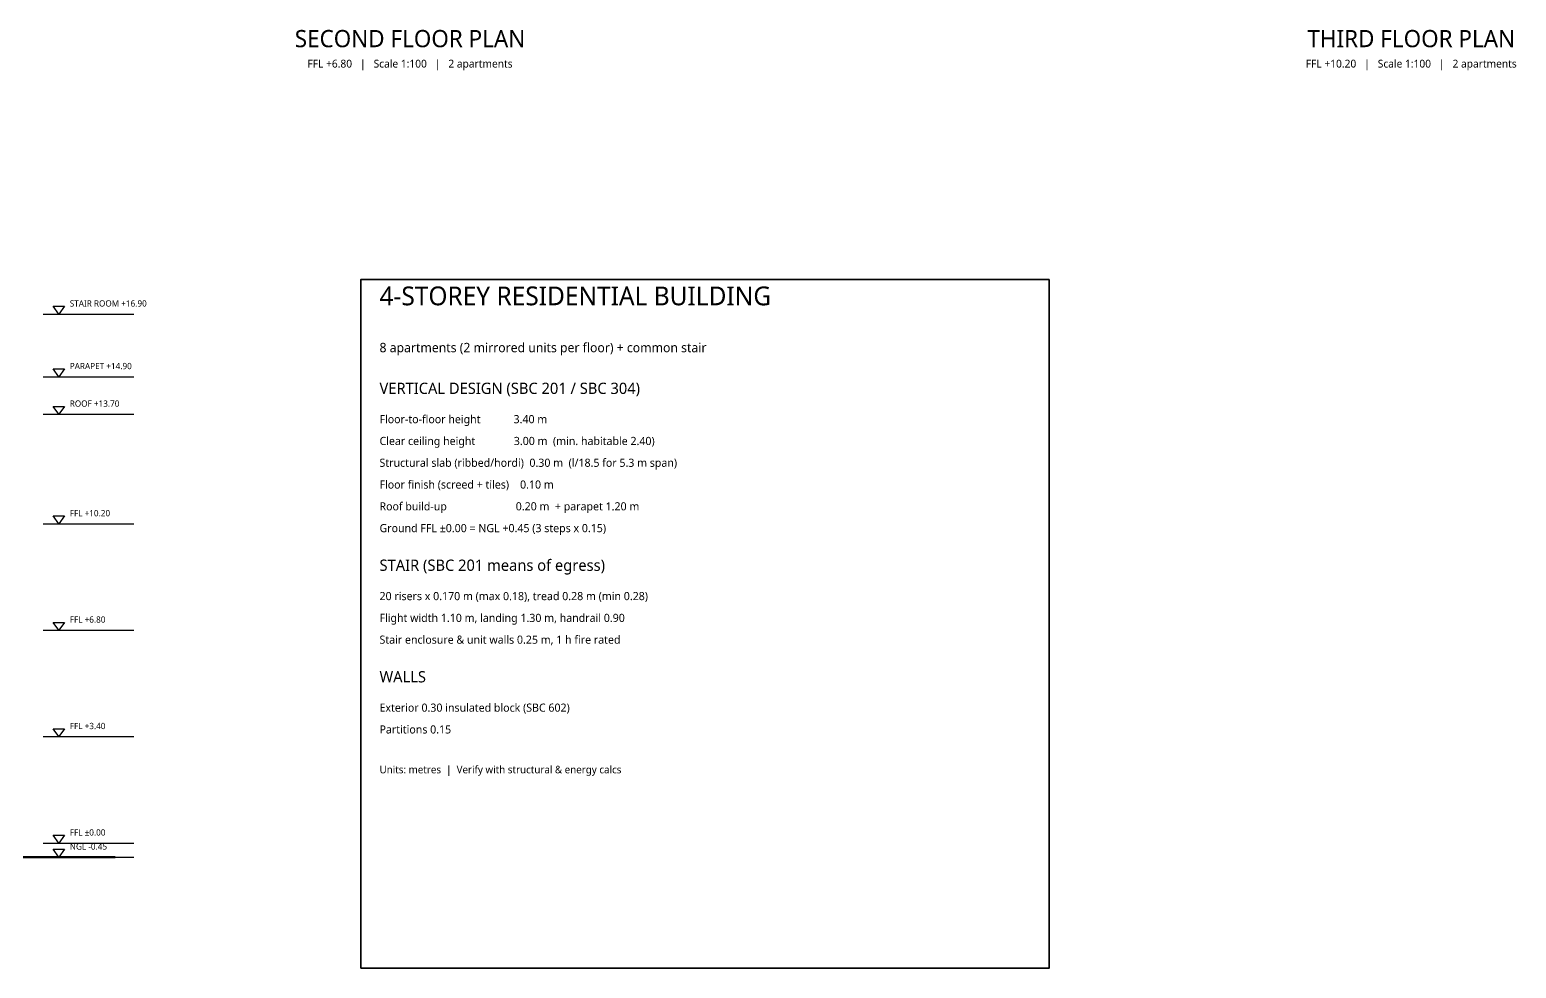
# Model space of a CAD drawing. Header units: metres. Extents: x -6 to 147, y -34 to 30.
# Drawn here: x 61.42 to 108.93, y -34 to -4.02 of the extents above; entities that cross this region are included whole.
import ezdxf
from ezdxf.enums import TextEntityAlignment as Align

# ---------------------------------------------------------------- set-up
doc = ezdxf.new("R2010")
doc.units = ezdxf.units.M
for name, color, linetype, lineweight, true_color in [('A-ANNO-LEVL', 5, 'Continuous', 18, 0x000000), ('A-ANNO-TEXT', 7, 'Continuous', 25, 0x000000), ('A-ANNO-TTLB', 7, 'Continuous', 35, 0x000000)]:
    doc.layers.add(name, color=color, linetype=linetype, lineweight=lineweight, true_color=true_color)
doc.layers.add('A-ANNO-SYMB', color=1, linetype='Continuous', lineweight=25)
doc.layers.add('A-ELEV-GRND', color=7, linetype='Continuous', lineweight=70)
doc.styles.add('OpenSans', font='OpenSans-Regular.ttf')

msp = doc.modelspace()

# ---------------------------------------------------------------- linework, layer by layer
at = {"layer": 'A-ANNO-SYMB'}
for p, q in [((61.85, -13.1), (64.75, -13.1)), ((61.85, -15.1), (64.75, -15.1)), ((61.85, -16.3), (64.75, -16.3)), ((61.85, -19.8), (64.75, -19.8)), ((61.85, -23.2), (64.75, -23.2)), ((61.85, -26.6), (64.75, -26.6)), ((61.85, -30), (64.75, -30)), ((61.85, -30.45), (64.75, -30.45))]:
    msp.add_line(p, q, dxfattribs=at)
for points in [[(62.35, -13.1), (62.17, -12.85), (62.53, -12.85)], [(62.35, -15.1), (62.17, -14.85), (62.53, -14.85)], [(62.35, -16.3), (62.17, -16.05), (62.53, -16.05)], [(62.35, -19.8), (62.17, -19.55), (62.53, -19.55)], [(62.35, -23.2), (62.17, -22.95), (62.53, -22.95)], [(62.35, -26.6), (62.17, -26.35), (62.53, -26.35)], [(62.35, -30), (62.17, -29.75), (62.53, -29.75)], [(62.35, -30.45), (62.17, -30.2), (62.53, -30.2)]]:
    msp.add_lwpolyline(points, close=True, dxfattribs=at)
at = {"layer": 'A-ANNO-TTLB'}
msp.add_lwpolyline([(72, -34), (94, -34), (94, -12), (72, -12)], close=True, dxfattribs=at)
at = {"layer": 'A-ELEV-GRND'}
msp.add_line((39, -30.45), (64.15, -30.45), dxfattribs=at)

# ---------------------------------------------------------------- texts
at = {"layer": 'A-ANNO-LEVL', "style": 'OpenSans'}
for s, p in [('STAIR ROOM +16.90', (62.7, -12.92)), ('PARAPET +14.90', (62.7, -14.92)), ('ROOF +13.70', (62.7, -16.12)), ('FFL +10.20', (62.7, -19.62)), ('FFL +6.80', (62.7, -23.02)), ('FFL +3.40', (62.7, -26.42)), ('FFL ±0.00', (62.7, -29.82)), ('NGL -0.45', (62.7, -30.27))]:
    msp.add_text(s, height=0.2, dxfattribs=at).set_placement(p, align=Align.BOTTOM_LEFT)
at = {"layer": 'A-ANNO-TEXT', "style": 'OpenSans'}
for s, height, p in [('SECOND FLOOR PLAN', 0.55, (73.575, -4.3)), ('THIRD FLOOR PLAN', 0.55, (105.575, -4.3)), ('FFL +6.80   |   Scale 1:100   |   2 apartments', 0.25, (73.575, -5.1)), ('FFL +10.20   |   Scale 1:100   |   2 apartments', 0.25, (105.575, -5.1))]:
    msp.add_text(s, height=height, dxfattribs=at).set_placement(p, align=Align.MIDDLE_CENTER)
at = {"layer": 'A-ANNO-TTLB', "style": 'OpenSans'}
for s, height, p in [('4-STOREY RESIDENTIAL BUILDING', 0.6, (72.6, -13)), ('8 apartments (2 mirrored units per floor) + common stair', 0.3, (72.6, -14.41)), ('VERTICAL DESIGN (SBC 201 / SBC 304)', 0.36, (72.6, -15.76)), ('Floor-to-floor height            3.40 m', 0.26, (72.6, -16.666)), ('Clear ceiling height              3.00 m  (min. habitable 2.40)', 0.26, (72.6, -17.362)), ('Structural slab (ribbed/hordi)  0.30 m  (l/18.5 for 5.3 m span)', 0.26, (72.6, -18.058)), ('Floor finish (screed + tiles)    0.10 m', 0.26, (72.6, -18.754)), ('Roof build-up                         0.20 m  + parapet 1.20 m', 0.26, (72.6, -19.45)), ('Ground FFL ±0.00 = NGL +0.45 (3 steps x 0.15)', 0.26, (72.6, -20.146)), ('STAIR (SBC 201 means of egress)', 0.36, (72.6, -21.412)), ('20 risers x 0.170 m (max 0.18), tread 0.28 m (min 0.28)', 0.26, (72.6, -22.318)), ('Flight width 1.10 m, landing 1.30 m, handrail 0.90', 0.26, (72.6, -23.014)), ('Stair enclosure & unit walls 0.25 m, 1 h fire rated', 0.26, (72.6, -23.71)), ('WALLS', 0.36, (72.6, -24.976)), ('Exterior 0.30 insulated block (SBC 602)', 0.26, (72.6, -25.882)), ('Partitions 0.15', 0.26, (72.6, -26.578)), ('Units: metres  |  Verify with structural & energy calcs', 0.24, (72.6, -27.844))]:
    msp.add_text(s, height=height, dxfattribs=at).set_placement(p, align=Align.BOTTOM_LEFT)

doc.saveas('drawing.dxf')
